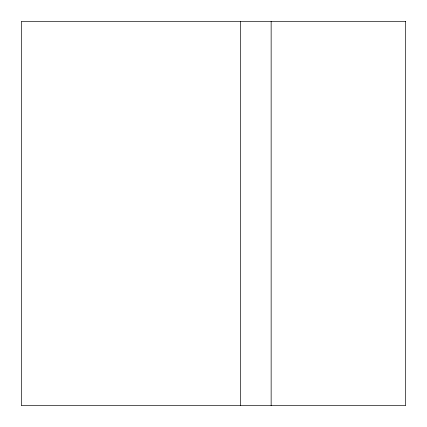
<?xml version="1.0" encoding="UTF-8"?>
<svg xmlns="http://www.w3.org/2000/svg" width="427" height="427" viewBox="0 0 427 427"><rect width="100%" height="100%" fill="white"/><g stroke="black" fill="none" stroke-linecap="round" stroke-linejoin="round"><path stroke-width="0.64" d="M271.145 21.35L271.145 405.65M240.673 21.35L240.673 405.65M405.65 21.35L21.35 21.35L21.35 405.65L405.65 405.65L405.65 21.35"/></g></svg>
